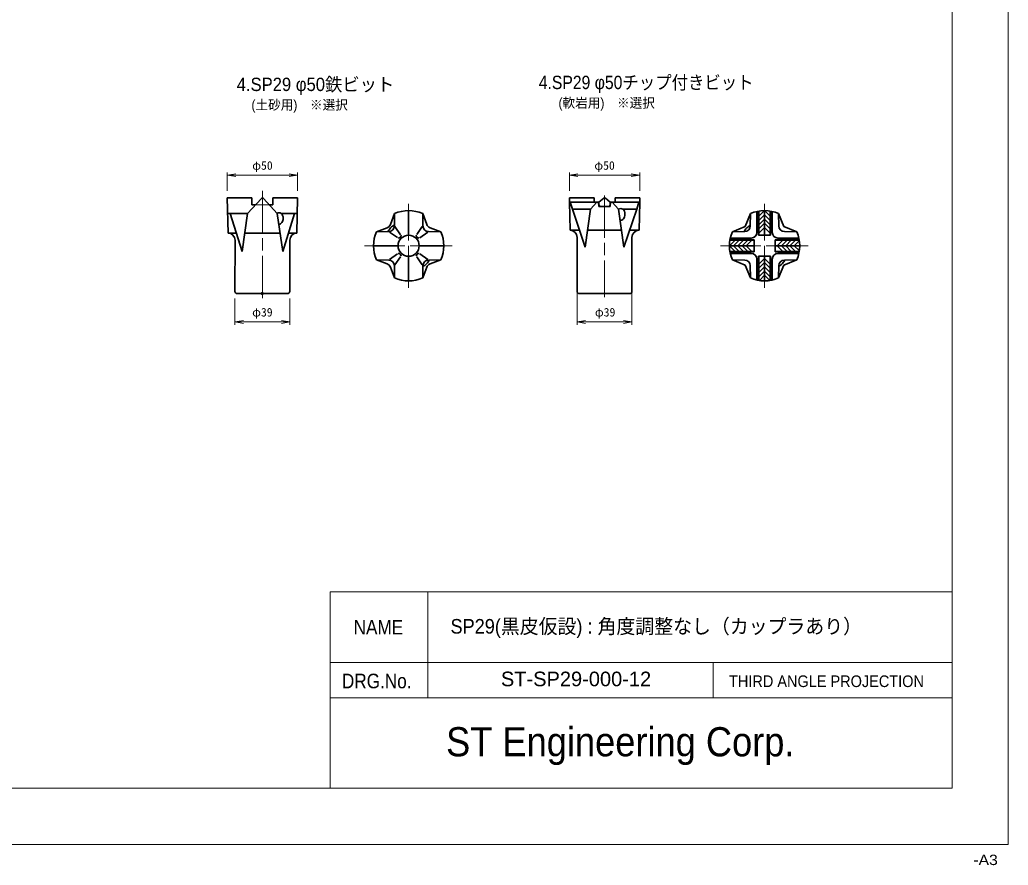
# Model space of a CAD drawing. Units: millimetres at full size, sheet at 1:2.5; details may follow other scales. Extents: x 4006 to 5686, y -945 to 258.
# Drawn here: x 4983 to 5686, y -945 to -343 of the extents above; entities that cross this region are included whole.
import ezdxf
from ezdxf.enums import TextEntityAlignment as Align

# ---------------------------------------------------------------- set-up
doc = ezdxf.new("R2010")
doc.units = ezdxf.units.MM
doc.header["$LTSCALE"] = 2.5
doc.header["$PDMODE"] = 32
doc.header["$PDSIZE"] = 1.25
doc.linetypes.add('CHAIN', pattern=[18.5, 12, -1.5, 3.5, -1.5])
doc.linetypes.add('DASHED_SPACED', pattern=[12, 6, -6])
for name, color, linetype, lineweight in [('1外形線', 7, 'Continuous', 35), ('2細い実線', 3, 'Continuous', 20), ('3隠れ線', 2, 'DASHED_SPACED', 13), ('4中心線', 1, 'CHAIN', 15), ('6寸法線', 4, 'Continuous', 13), ('7 枠・タイトル', 7, 'Continuous', 13)]:
    doc.layers.add(name, color=color, linetype=linetype, lineweight=lineweight)
doc.styles.add('ＭＳ ゴシック', font='')
doc.styles.add('ＭＳ Ｐゴシック', font='')
doc.styles.get('ＭＳ ゴシック').set_extended_font_data('MS Gothic')
doc.styles.get('ＭＳ Ｐゴシック').set_extended_font_data('MS PGothic')

# ---------------------------------------------------------------- blocks, each defined once
blk = doc.blocks.new('open_arrow')
at = {"color": 0, "linetype": 'Continuous', "lineweight": -2}
blk.add_lwpolyline([(7.5, 1.25), (0, 0), (7.5, -1.25)], dxfattribs=at)

msp = doc.modelspace()

# ---------------------------------------------------------------- linework, layer by layer
at = {"layer": '1外形線'}
for p, q in [((5130.17, -470.092), (5130.67, -495.093)), ((5130.17, -470.092), (5147.67, -470.092)), ((5144.605, -481.093), (5154.434, -470.415)), ((5147.67, -470.092), (5147.67, -475.092)), ((5165.735, -481.093), (5155.906, -470.415)), ((5162.67, -470.092), (5162.67, -475.092)), ((5162.67, -470.092), (5180.17, -470.092)), ((5180.17, -470.092), (5179.67, -495.092)), ((5373.555, -470.132), (5373.555, -473.132)), ((5373.555, -470.132), (5391.055, -470.132)), ((5391.055, -470.132), (5391.055, -473.132)), ((5394.555, -473.132), (5397.919, -470.361)), ((5402.555, -473.132), (5399.191, -470.361)), ((5406.055, -470.132), (5423.555, -470.132)), ((5406.055, -470.132), (5406.055, -473.132)), ((5423.555, -470.132), (5423.555, -473.132)), ((5150.128, -475.092), (5147.67, -475.092)), ((5160.211, -475.092), (5162.67, -475.092)), ((5373.555, -473.132), (5374.055, -493.132)), ((5373.555, -473.132), (5394.555, -473.132)), ((5374.168, -473.132), (5375.642, -478.132)), ((5375.642, -478.132), (5384.767, -505.132)), ((5375.642, -478.132), (5388.555, -478.132)), ((5388.555, -478.132), (5384.767, -505.132)), ((5388.555, -478.132), (5393.055, -473.132)), ((5394.555, -476.132), (5394.305, -473.132)), ((5394.555, -473.132), (5394.555, -475.132)), ((5394.555, -476.132), (5402.555, -476.132)), ((5402.555, -476.132), (5402.805, -473.132)), ((5402.555, -473.132), (5402.555, -475.132)), ((5402.555, -473.132), (5423.555, -473.132)), ((5408.555, -478.132), (5404.055, -473.132)), ((5408.555, -478.132), (5412.344, -505.132)), ((5408.932, -478.132), (5408.555, -478.132)), ((5421.468, -478.132), (5411.574, -478.132)), ((5421.468, -478.132), (5412.344, -505.132)), ((5422.943, -473.132), (5421.468, -478.132)), ((5423.555, -473.132), (5423.055, -493.132)), ((5130.39, -481.092), (5144.605, -481.092)), ((5132.257, -481.092), (5140.674, -508.092)), ((5140.674, -508.092), (5144.605, -481.092)), ((5169.665, -508.092), (5165.735, -481.092)), ((5179.95, -481.092), (5168.338, -481.092)), ((5178.083, -481.093), (5169.665, -508.093)), ((5249.165, -481.217), (5246.296, -488.911)), ((5249.165, -481.218), (5249.022, -490.053)), ((5259.165, -479.13), (5259.165, -496.63)), ((5269.165, -481.218), (5272.034, -488.911)), ((5269.165, -481.218), (5269.308, -490.053)), ((5502.396, -481.218), (5498.607, -490.342)), ((5502.396, -481.218), (5502.253, -490.053)), ((5506.896, -479.743), (5506.896, -494.63)), ((5508.146, -496.63), (5508.146, -479.494)), ((5508.396, -496.63), (5508.396, -479.453)), ((5512.396, -496.63), (5512.396, -479.13)), ((5516.396, -496.63), (5516.396, -479.452)), ((5516.646, -496.63), (5516.646, -479.494)), ((5517.896, -479.743), (5517.896, -494.63)), ((5526.184, -490.342), (5522.396, -481.218)), ((5522.396, -481.218), (5522.538, -490.053)), ((5236.252, -494.13), (5243.946, -491.261)), ((5249.418, -490.496), (5253.412, -496.266)), ((5268.883, -490.538), (5264.943, -496.229)), ((5282.078, -494.13), (5274.384, -491.261)), ((5498.607, -490.342), (5489.483, -494.13)), ((5535.308, -494.13), (5526.184, -490.342)), ((5130.67, -495.092), (5136.622, -495.092)), ((5142.567, -495.092), (5155.17, -495.092)), ((5167.773, -495.092), (5155.17, -495.092)), ((5179.67, -495.092), (5173.718, -495.092)), ((5178.468, -495.092), (5179.67, -495.092)), ((5179.17, -495.092), (5179.52, -495.092)), ((5236.252, -494.13), (5245.087, -493.988)), ((5245.572, -494.412), (5251.263, -498.352)), ((5272.8, -494.384), (5267.03, -498.378)), ((5282.078, -494.131), (5273.242, -493.988)), ((5374.055, -493.132), (5380.711, -493.132)), ((5379.055, -498.132), (5379.055, -536.632)), ((5386.451, -493.132), (5398.555, -493.132)), ((5410.66, -493.132), (5398.555, -493.132)), ((5423.055, -493.132), (5416.399, -493.132)), ((5418.055, -498.132), (5418.055, -536.632)), ((5502.896, -498.63), (5488.008, -498.63)), ((5489.483, -494.13), (5498.318, -493.988)), ((5508.146, -496.63), (5516.646, -496.63)), ((5521.896, -498.63), (5536.783, -498.63)), ((5535.308, -494.13), (5526.473, -493.988)), ((5135.67, -500.092), (5135.611, -536.59)), ((5174.67, -500.092), (5174.611, -536.59)), ((5234.165, -504.13), (5251.665, -504.13)), ((5284.165, -504.13), (5266.665, -504.13)), ((5504.895, -504.13), (5487.396, -504.13)), ((5504.895, -500.13), (5487.718, -500.13)), ((5504.895, -499.88), (5487.759, -499.88)), ((5504.895, -499.88), (5504.895, -508.38)), ((5519.896, -499.88), (5537.032, -499.88)), ((5519.896, -508.38), (5519.896, -499.88)), ((5519.896, -500.13), (5537.073, -500.13)), ((5519.896, -504.13), (5537.396, -504.13)), ((5245.53, -513.877), (5251.3, -509.883)), ((5249.447, -517.723), (5253.387, -512.032)), ((5259.165, -529.13), (5259.165, -511.63)), ((5268.912, -517.765), (5264.917, -511.995)), ((5272.758, -513.848), (5267.067, -509.909)), ((5504.895, -508.13), (5487.718, -508.13)), ((5504.895, -508.38), (5487.759, -508.38)), ((5502.896, -509.63), (5488.008, -509.63)), ((5508.146, -511.63), (5508.146, -528.767)), ((5508.146, -511.63), (5516.646, -511.63)), ((5508.396, -511.63), (5508.396, -528.808)), ((5512.396, -511.63), (5512.396, -529.13)), ((5516.396, -511.63), (5516.396, -528.808)), ((5516.646, -511.63), (5516.646, -528.767)), ((5519.896, -508.13), (5537.073, -508.13)), ((5519.896, -508.38), (5537.032, -508.38)), ((5521.896, -509.63), (5536.783, -509.63)), ((5236.252, -514.131), (5243.945, -516.999)), ((5236.252, -514.131), (5245.087, -514.273)), ((5249.165, -527.043), (5246.296, -519.35)), ((5249.165, -527.043), (5249.022, -518.208)), ((5269.165, -527.043), (5269.308, -518.208)), ((5269.165, -527.043), (5272.034, -519.35)), ((5282.078, -514.13), (5273.242, -514.273)), ((5282.078, -514.13), (5274.384, -517)), ((5489.483, -514.13), (5498.607, -517.919)), ((5489.483, -514.13), (5498.318, -514.273)), ((5498.607, -517.919), (5502.395, -527.043)), ((5502.395, -527.043), (5502.253, -518.208)), ((5506.896, -528.518), (5506.896, -513.63)), ((5517.896, -528.518), (5517.896, -513.63)), ((5522.396, -527.043), (5526.184, -517.919)), ((5522.396, -527.043), (5522.538, -518.208)), ((5526.184, -517.919), (5535.308, -514.13)), ((5535.308, -514.13), (5526.473, -514.273)), ((5137.111, -538.09), (5173.111, -538.09)), ((5380.555, -538.132), (5416.555, -538.132))]:
    msp.add_line(p, q, dxfattribs=at)
msp.add_circle((5259.165, -504.13), 7.5, dxfattribs=at)
for centre, radius, start, end in [((5155.17, -471.092), 1, 42.63257, 137.36775), ((5398.555, -471.132), 1, 50.51384, 129.48643), ((5395.555, -475.132), 1, 180, 270), ((5401.555, -475.132), 1, 270, 0), ((5259.165, -504.13), 25, 66.42174, 113.57811), ((5512.396, -504.13), 25, 66.42182, 113.57818), ((5242.548, -487.513), 4, 290.45185, 339.55022), ((5245.023, -489.988), 4, 270.92546, 359.07542), ((5273.307, -489.988), 4, 180.92546, 269.07542), ((5275.782, -487.513), 4, 200.45185, 249.55022), ((5498.253, -489.988), 4, 270.92545, 359.0752), ((5526.538, -489.988), 4, 180.92523, 269.0752), ((5130.67, -500.092), 5, 0, 90), ((5179.67, -500.092), 5, 90, 180), ((5259.165, -504.13), 25, 156.42182, 203.57818), ((5251.753, -496.718), 2, 267.48394, 2.51082), ((5266.577, -496.718), 2, 177.48394, 272.51082), ((5259.165, -504.13), 25, 336.42178, 23.57817), ((5374.055, -498.132), 5, 0, 90), ((5423.055, -498.132), 5, 90, 180), ((5512.396, -504.13), 25, 156.42178, 203.57818), ((5502.896, -494.63), 4, 270, 0), ((5521.896, -494.63), 4, 180, 270), ((5512.396, -504.13), 25, 336.42182, 23.57818), ((5251.752, -511.543), 2, 357.48394, 92.51082), ((5266.577, -511.543), 2, 87.48394, 182.51082), ((5502.896, -513.63), 4, 0, 90), ((5521.896, -513.63), 4, 90, 180), ((5242.548, -520.747), 4, 20.45193, 69.55002), ((5245.023, -518.273), 4, 0.92546, 89.07542), ((5273.307, -518.273), 4, 90.92545, 179.07542), ((5275.782, -520.747), 4, 110.45185, 159.55022), ((5498.253, -518.273), 4, 0.92524, 89.07542), ((5526.538, -518.273), 4, 90.92523, 179.0752), ((5259.165, -504.13), 25, 246.42182, 293.57818), ((5512.396, -504.13), 25, 246.42174, 293.57818), ((5137.111, -536.59), 1.5, 180, 270), ((5173.111, -536.59), 1.5, 270, 0), ((5380.555, -536.632), 1.5, 180, 270), ((5416.555, -536.632), 1.5, 270, 0)]:
    msp.add_arc(centre, radius, start, end, dxfattribs=at)
for centre, major_axis, ratio, start_param, end_param in [((5410.253, -481.632), (0, 3.958), 0.714598, 4.712389, 6.9089501), ((5166.896, -484.593), (0, 3.991), 0.751418, 4.712389, 6.7198451), ((5166.896, -484.593), (0, 4.123), 0.727508, 3.1244758, 4.712389), ((5410.253, -481.632), (0, 4.345), 0.65093, 2.9237833, 4.712389), ((5247.439, -492.404), (2.828, 2.828), 0.384016, 0.6507752, 2.4907664), ((5500.698, -492.433), (2.828, 2.828), 0.339736, 0.6931551, 2.4483994), ((5270.891, -515.857), (2.828, 2.828), 0.384016, 3.7924189, 5.6324102), ((5524.093, -515.828), (2.828, 2.828), 0.339736, 3.8347859, 5.5900302)]:
    msp.add_ellipse(centre, major_axis=major_axis, ratio=ratio, start_param=start_param, end_param=end_param, dxfattribs=at)
msp.add_point((5155.111, -538.09), dxfattribs=at)
at = {"layer": '2細い実線'}
for p, q in [((5508.395, -483.13), (5512.395, -479.13)), ((5508.395, -486.13), (5512.395, -482.13)), ((5508.395, -489.13), (5512.395, -485.13)), ((5516.396, -483.13), (5512.395, -479.13)), ((5516.395, -486.13), (5512.395, -482.13)), ((5516.396, -489.13), (5512.396, -485.13)), ((5508.395, -492.13), (5512.395, -488.13)), ((5508.395, -495.13), (5512.395, -491.13)), ((5516.395, -495.13), (5512.395, -491.13)), ((5516.396, -492.13), (5512.396, -488.13)), ((5491.395, -500.13), (5487.395, -504.13)), ((5491.396, -508.13), (5487.396, -504.13)), ((5494.395, -500.13), (5490.395, -504.13)), ((5494.396, -508.13), (5490.396, -504.13)), ((5497.395, -500.13), (5493.395, -504.13)), ((5497.396, -508.13), (5493.395, -504.13)), ((5500.395, -500.13), (5496.395, -504.13)), ((5500.396, -508.13), (5496.396, -504.13)), ((5503.395, -500.13), (5499.395, -504.13)), ((5503.395, -508.13), (5499.395, -504.13)), ((5525.395, -500.13), (5521.395, -504.13)), ((5525.396, -508.13), (5521.396, -504.13)), ((5528.395, -500.13), (5524.395, -504.13)), ((5528.396, -508.13), (5524.396, -504.13)), ((5531.395, -500.13), (5527.395, -504.13)), ((5531.396, -508.13), (5527.396, -504.13)), ((5534.395, -500.13), (5530.395, -504.13)), ((5534.396, -508.13), (5530.396, -504.13)), ((5537.117, -500.409), (5533.395, -504.13)), ((5537.117, -507.852), (5533.395, -504.13)), ((5508.395, -517.13), (5512.395, -513.13)), ((5516.395, -517.13), (5512.395, -513.13)), ((5508.395, -520.13), (5512.395, -516.13)), ((5508.395, -523.13), (5512.395, -519.13)), ((5516.396, -523.13), (5512.395, -519.13)), ((5516.396, -520.13), (5512.396, -516.13)), ((5508.395, -526.13), (5512.395, -522.13)), ((5508.674, -528.852), (5512.395, -525.13)), ((5516.395, -526.13), (5512.395, -522.13)), ((5516.117, -528.852), (5512.396, -525.13))]:
    msp.add_line(p, q, dxfattribs=at)
at = {"layer": '3隠れ線'}
msp.add_line((5149.756, -475.092), (5160.584, -475.092), dxfattribs=at)
at = {"layer": '4中心線'}
for p, q in [((5155.17, -465.074), (5155.17, -542.05)), ((5398.548, -468.374), (5398.548, -540.592)), ((5259.165, -534.086), (5259.165, -474.4)), ((5512.396, -534.086), (5512.396, -474.4)), ((5290.246, -504.13), (5227.709, -504.13)), ((5543.5, -504.13), (5480.963, -504.13))]:
    msp.add_line(p, q, dxfattribs=at)
at = {"layer": '6寸法線'}
for p, q in [((5130.17, -465.012), (5130.17, -451.951)), ((5130.17, -453.951), (5180.17, -453.951)), ((5180.17, -465.012), (5180.17, -451.951)), ((5373.555, -465.052), (5373.555, -451.951)), ((5373.555, -453.951), (5423.555, -453.951)), ((5423.555, -465.052), (5423.555, -451.951)), ((5379.055, -531.712), (5379.055, -560.324)), ((5418.055, -531.712), (5418.055, -560.324)), ((5135.611, -541.67), (5135.611, -560.324)), ((5174.611, -541.67), (5174.611, -560.324)), ((5135.611, -558.324), (5174.611, -558.324)), ((5379.055, -558.324), (5418.055, -558.324))]:
    msp.add_line(p, q, dxfattribs=at)
at = {"layer": '7 枠・タイトル'}
for p, q in [((5685.728, 257.966), (5685.728, -930.034)), ((5645.728, 217.966), (5645.728, -890.034)), ((5203.41, -750.338), (5645.728, -750.338)), ((5203.41, -750.338), (5203.41, -890.034)), ((5272.78, -750.338), (5272.78, -825.79)), ((5203.41, -800.639), (5645.728, -800.639)), ((5475.858, -800.639), (5475.858, -825.79)), ((5203.41, -825.79), (5645.728, -825.79)), ((4045.728, -890.034), (5645.728, -890.034)), ((4005.728, -930.034), (5685.728, -930.034))]:
    msp.add_line(p, q, dxfattribs=at)

# ---------------------------------------------------------------- block references
at = {"layer": '6寸法線', "xscale": 0.8, "yscale": 0.8}
for p in [(5130.17, -453.951), (5373.555, -453.951), (5135.611, -558.324), (5379.055, -558.324)]:
    msp.add_blockref('open_arrow', p, dxfattribs=at)
at = {"layer": '6寸法線', "xscale": 0.8, "yscale": 0.8, "rotation": 180}
for p in [(5180.17, -453.951), (5423.555, -453.951), (5174.611, -558.324), (5418.055, -558.324)]:
    msp.add_blockref('open_arrow', p, dxfattribs=at)

# ---------------------------------------------------------------- texts
at = {"layer": '6寸法線', "style": 'ＭＳ ゴシック'}
for s, p in [('φ50', (5155.17, -447.031)), ('φ50', (5398.555, -447.031)), ('φ39', (5155.111, -551.405)), ('φ39', (5398.939, -551.405))]:
    msp.add_text(s, height=6.076, dxfattribs=at).set_placement(p, align=Align.MIDDLE_CENTER)
at = {"layer": '7 枠・タイトル', "style": 'ＭＳ Ｐゴシック'}
for s, height, width, p in [('4.SP29 φ50鉄ビット', 9.501, 0.95, (5192.894, -389.332)), ('4.SP29 φ50チップ付きビット', 9.501, 0.9, (5428.136, -387.947)), ('(土砂用)\u3000※選択', 6.928, 0.95, (5181.632, -403.865)), ('(軟岩用)\u3000※選択', 6.928, 0.95, (5400.068, -402.484))]:
    msp.add_text(s, height=height, dxfattribs=dict(at, width=width)).set_placement(p, align=Align.MIDDLE_CENTER)
for s, height, width, p in [('NAME', 10.37, 0.9, (5220.032, -783.731)), ('SP29(黒皮仮設) : 角度調整なし（カップラあり）', 10.37, 0.95, (5288.967, -783.099)), ('DRG.No.', 10.37, 0.9, (5211.694, -821.999)), ('ST-SP29-000-12', 10.37, 1.05, (5324.823, -820.527)), ('THIRD ANGLE PROJECTION', 8.297, 0.95, (5487.11, -820.51)), ('ST Engineering Corp.', 20.74, 0.95, (5285.804, -873.503)), ('-A3', 7.423, 1.15, (5660.921, -946.859))]:
    msp.add_text(s, height=height, dxfattribs=dict(at, width=width)).set_placement(p, align=Align.BOTTOM_LEFT)

doc.saveas('drawing.dxf')
